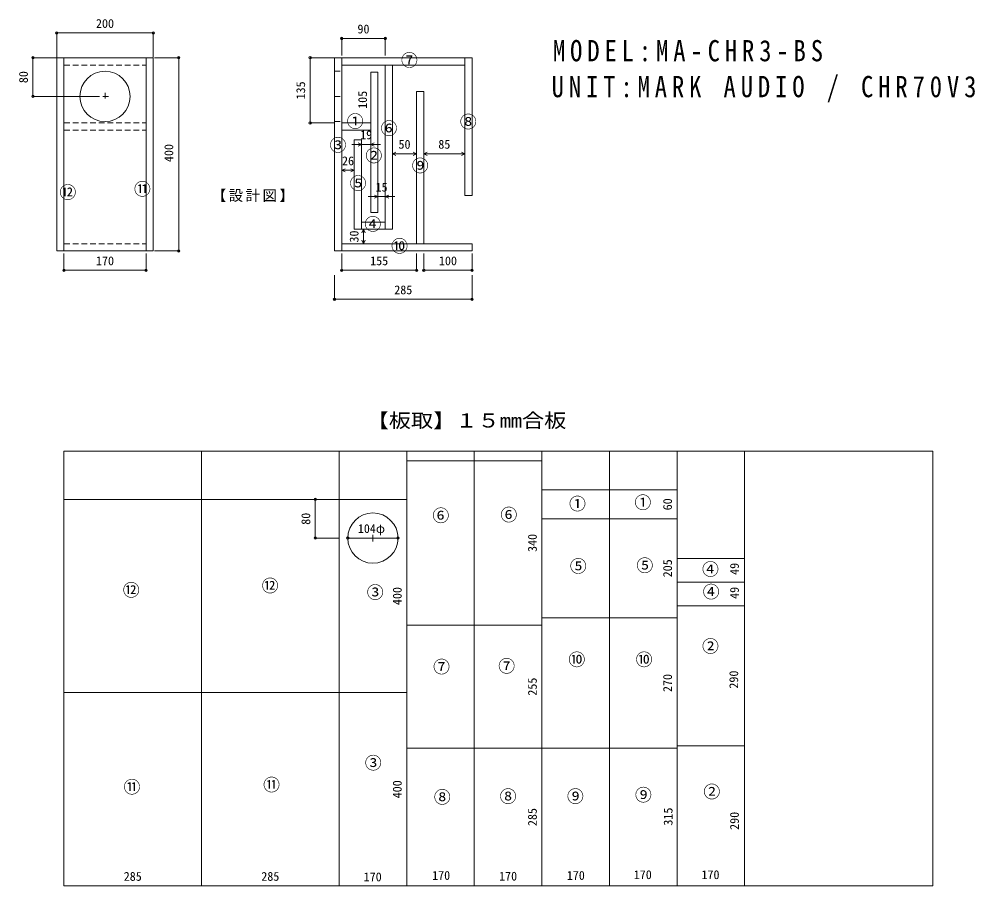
# Model space of a CAD drawing. Units: millimetres, scale not verified. Extents: x -1375 to 605, y -890 to 904.
import ezdxf
from ezdxf.enums import TextEntityAlignment as Align

# ---------------------------------------------------------------- set-up
doc = ezdxf.new("R2010")
doc.units = ezdxf.units.MM
doc.header["$LTSCALE"] = 10
doc.header["$PDMODE"] = 32
doc.header["$PDSIZE"] = 5
doc.linetypes.add('DASHED1', pattern=[1.8, 1.2, -0.6])
doc.layers.add('0-0', color=5, linetype='Continuous', lineweight=18)
doc.styles.add('ＭＳ ゴシック', font='')
doc.styles.add('ＭＳ 明朝', font='')
doc.styles.get('ＭＳ ゴシック').set_extended_font_data('MS Gothic')
doc.styles.get('ＭＳ 明朝').set_extended_font_data('MS Mincho')

msp = doc.modelspace()

# ---------------------------------------------------------------- linework, layer by layer
at = {"layer": '0-0', "lineweight": 9}
for p, q in [((-1097.23, 875.49), (-1297.23, 875.49)), ((-1297.23, 875.49), (-1297.23, 825.49)), ((-1097.23, 875.49), (-1097.23, 825.49)), ((-706.76, 864.08), (-616.76, 864.08)), ((-706.76, 864.08), (-706.76, 829.08)), ((-616.76, 864.08), (-616.76, 829.08)), ((-1346.6, 824.08), (-1346.6, 744.08)), ((-1346.6, 824.08), (-1296.6, 824.08)), ((-1044.61, 824.08), (-1094.61, 824.08)), ((-1044.61, 424.08), (-1044.61, 824.08)), ((-772.2, 824.08), (-772.2, 689.08)), ((-772.2, 824.08), (-722.2, 824.08)), ((-1346.6, 744.08), (-1208.45, 744.08)), ((-772.2, 689.08), (-722.2, 689.08)), ((-626.76, 644.8), (-685.76, 644.8)), ((-665.76, 644.8), (-673.01, 648.18)), ((-665.76, 644.8), (-673.01, 641.41)), ((-646.76, 644.8), (-639.51, 648.18)), ((-646.76, 644.8), (-639.51, 641.41)), ((-601.76, 625.34), (-594.51, 628.72)), ((-601.76, 625.34), (-551.76, 625.34)), ((-601.76, 625.34), (-594.51, 621.96)), ((-551.76, 625.34), (-559.01, 628.72)), ((-551.76, 625.34), (-559.01, 621.96)), ((-536.76, 625.34), (-529.51, 628.72)), ((-536.76, 625.34), (-451.76, 625.34)), ((-536.76, 625.34), (-529.51, 621.96)), ((-451.76, 625.34), (-459.01, 628.72)), ((-451.76, 625.34), (-459.01, 621.96)), ((-706.76, 591.09), (-699.51, 594.47)), ((-680.76, 591.09), (-688.01, 594.47)), ((-706.76, 591.09), (-680.76, 591.09)), ((-706.76, 591.09), (-699.51, 587.71)), ((-680.76, 591.09), (-688.01, 587.71)), ((-596.76, 536.61), (-651.76, 536.61)), ((-631.76, 536.61), (-639.01, 539.99)), ((-631.76, 536.61), (-639.01, 533.23)), ((-616.76, 536.61), (-609.51, 539.99)), ((-616.76, 536.61), (-609.51, 533.23)), ((-661.58, 469.08), (-664.96, 461.83)), ((-661.58, 439.08), (-661.58, 469.08)), ((-661.58, 469.08), (-658.2, 461.83)), ((-661.58, 439.08), (-664.96, 446.33)), ((-661.58, 439.08), (-658.2, 446.33)), ((-1282.23, 384.08), (-1282.23, 419.08)), ((-1112.23, 384.08), (-1112.23, 419.08)), ((-1044.61, 424.08), (-1094.61, 424.08)), ((-706.76, 384.08), (-706.76, 419.08)), ((-551.76, 384.08), (-551.76, 419.08)), ((-536.76, 384.08), (-536.76, 419.08)), ((-436.76, 384.08), (-436.76, 419.08)), ((-1282.23, 384.08), (-1112.23, 384.08)), ((-706.76, 384.08), (-551.76, 384.08)), ((-436.76, 384.08), (-536.76, 384.08)), ((-721.76, 324.01), (-721.76, 374.01)), ((-436.76, 324.01), (-436.76, 374.01)), ((-721.76, 324.01), (-436.76, 324.01)), ((-761.61, -90.32), (-761.61, -170.32)), ((-761.61, -90.32), (-711.61, -90.32)), ((-761.61, -170.32), (-711.61, -170.32)), ((-590.23, -170.32), (-694.23, -170.32))]:
    msp.add_line(p, q, dxfattribs=at)
at = {"layer": '0-0', "color": 7}
for p, q in [((-1297.23, 824.08), (-1112.23, 824.08)), ((-1297.23, 424.08), (-1297.23, 824.08)), ((-1282.23, 424.08), (-1282.23, 824.08)), ((-1112.23, 424.08), (-1112.23, 824.08)), ((-1112.23, 824.08), (-1097.23, 824.08)), ((-1097.23, 424.08), (-1097.23, 824.08)), ((-721.76, 824.08), (-721.76, 424.08)), ((-721.76, 824.08), (-436.76, 824.08)), ((-706.76, 824.08), (-706.76, 424.08)), ((-451.76, 824.08), (-451.76, 539.08)), ((-436.76, 824.08), (-436.76, 539.08)), ((-706.76, 809.08), (-451.76, 809.08)), ((-646.76, 794.08), (-646.76, 504.08)), ((-646.76, 794.08), (-631.76, 794.08)), ((-631.76, 794.08), (-631.76, 504.08)), ((-616.76, 809.08), (-616.76, 469.08)), ((-601.76, 809.08), (-601.76, 469.08)), ((-551.76, 754.08), (-551.76, 439.08)), ((-551.76, 754.08), (-536.76, 754.08)), ((-536.76, 754.08), (-536.76, 439.08)), ((-706.76, 689.08), (-646.76, 689.08)), ((-706.76, 674.08), (-646.76, 674.08)), ((-680.76, 654.08), (-680.76, 469.08)), ((-451.76, 539.08), (-436.76, 539.08)), ((-646.76, 504.08), (-631.76, 504.08)), ((-665.76, 484.08), (-616.76, 484.08)), ((-680.76, 469.08), (-601.76, 469.08)), ((-706.76, 439.08), (-436.76, 439.08)), ((-436.76, 439.08), (-436.76, 424.08)), ((-1297.23, 424.08), (-1097.23, 424.08)), ((-721.76, 424.08), (-436.76, 424.08)), ((-997.23, 9.68), (-997.23, -890.32)), ((-712.23, 9.68), (-712.23, -890.32)), ((-572.23, 9.68), (-572.23, -890.32)), ((-432.23, 9.68), (-432.23, -890.32)), ((-292.23, 9.68), (-292.23, -890.32)), ((-152.23, 9.68), (-152.23, -890.32)), ((-12.23, 9.68), (-12.23, -890.32)), ((127.77, 9.68), (127.77, -890.32)), ((-572.23, -10.32), (-292.23, -10.32)), ((-292.23, -70.32), (-12.23, -70.32)), ((-1282.23, -90.32), (-572.23, -90.32)), ((-292.23, -130.32), (-12.23, -130.32)), ((-648.43, -170.32), (-636.59, -170.32)), ((-642.23, -163.71), (-642.23, -177.63)), ((-12.23, -212.32), (127.77, -212.32)), ((-12.23, -261.32), (127.77, -261.32)), ((-12.23, -310.32), (127.77, -310.32)), ((-292.23, -335.32), (-12.23, -335.32)), ((-572.23, -350.32), (-292.23, -350.32)), ((-1282.23, -490.32), (-572.23, -490.32)), ((-572.23, -605.32), (-12.23, -605.32)), ((-12.23, -600.32), (127.77, -600.32))]:
    msp.add_line(p, q, dxfattribs=at)
at = {"layer": '0-0', "color": 7, "linetype": 'DASHED1'}
for p, q in [((-1282.23, 809.08), (-1112.23, 809.08)), ((-721.76, 796.08), (-706.76, 796.08)), ((-1202.11, 744.08), (-1188.67, 744.08)), ((-1197.23, 751.59), (-1197.23, 737.5)), ((-721.76, 744.08), (-706.76, 744.08)), ((-1282.23, 689.08), (-1112.23, 689.08)), ((-1282.23, 674.08), (-1112.23, 674.08)), ((-721.76, 692.08), (-706.76, 692.08)), ((-1282.23, 439.08), (-1112.23, 439.08))]:
    msp.add_line(p, q, dxfattribs=at)
at = {"layer": '0-0', "color": 7}
msp.add_lwpolyline([(-680.76, 654.08), (-665.76, 654.08), (-665.76, 469.08)], dxfattribs=at)
msp.add_lwpolyline([(-1282.23, -890.32), (517.77, -890.32), (517.77, 9.68), (-1282.23, 9.68)], close=True, dxfattribs=at)
for centre in [(-1197.23, 744.08), (-642.23, -170.32)]:
    msp.add_circle(centre, 52, dxfattribs=at)
at = {"layer": '0-0'}
for p in [(-1297.23, 875.49), (-1097.23, 875.49), (-706.76, 864.08), (-616.76, 864.08), (-1346.6, 824.08), (-1044.61, 824.08), (-772.2, 824.08), (-1346.6, 744.08), (-772.2, 689.08), (-1044.61, 424.08), (-1282.23, 384.08), (-1112.23, 384.08), (-706.76, 384.08), (-551.76, 384.08), (-536.76, 384.08), (-436.76, 384.08), (-721.76, 324.01), (-436.76, 324.01), (-761.61, -90.32), (-761.61, -170.32), (-694.23, -170.32), (-590.23, -170.32)]:
    msp.add_point(p, dxfattribs=at)

# ---------------------------------------------------------------- texts
for s, style, p in [('200', 'ＭＳ ゴシック', (-1215.98, 880.49)), ('90', 'ＭＳ 明朝', (-674.26, 869.08)), ('19', 'ＭＳ 明朝', (-668.76, 649.8)), ('50', 'ＭＳ 明朝', (-589.26, 630.34)), ('85', 'ＭＳ 明朝', (-506.76, 630.34)), ('26', 'ＭＳ 明朝', (-706.26, 596.09)), ('15', 'ＭＳ 明朝', (-636.76, 541.61)), ('170', 'ＭＳ 明朝', (-1215.98, 389.08)), ('155', 'ＭＳ 明朝', (-648.01, 389.08)), ('100', 'ＭＳ 明朝', (-505.51, 389.08)), ('285', 'ＭＳ ゴシック', (-598.01, 329.01)), ('104φ', 'ＭＳ ゴシック', (-673.48, -165.32)), ('285', 'ＭＳ 明朝', (-1158.48, -885.32)), ('285', 'ＭＳ 明朝', (-873.48, -885.32)), ('170', 'ＭＳ 明朝', (-661.38, -886.34)), ('170', 'ＭＳ 明朝', (-519.62, -883.32)), ('170', 'ＭＳ 明朝', (-380.87, -884.83)), ('170', 'ＭＳ 明朝', (-240.62, -883.32)), ('170', 'ＭＳ 明朝', (-101.87, -881.81)), ('170', 'ＭＳ 明朝', (38.38, -881.81))]:
    msp.add_text(s, height=18.33, dxfattribs=dict(at, style=style)).set_placement(p, align=Align.BOTTOM_LEFT)
at = {"layer": '0-0', "color": 1, "style": 'ＭＳ 明朝'}
for s, p in [('⑦', (-584.2, 798.57)), ('①', (-696.47, 672.09)), ('⑥', (-626.45, 657.51)), ('⑧', (-462.22, 671.14)), ('③', (-732.08, 622.75)), ('②', (-657.8, 600.94)), ('⑨', (-561.91, 580.22)), ('⑤', (-690.51, 543.7)), ('⑫', (-1291.78, 525.05)), ('⑪', (-1137.36, 531.79)), ('④', (-659.85, 459.2)), ('⑩', (-604.52, 413.72)), ('①', (-235.96, -119.82)), ('①', (-100.46, -117.05)), ('⑥', (-519.05, -144.1)), ('⑥', (-378.19, -142.61)), ('⑤', (-234.33, -249)), ('⑤', (-96.46, -247.5)), ('④', (39.5, -255.31)), ('⑫', (-872.71, -289.46)), ('⑫', (-1160.43, -298.45)), ('③', (-655.01, -303.07)), ('④', (40.96, -302.1)), ('②', (39.5, -414.7)), ('⑩', (-237.32, -442.32)), ('⑩', (-97.96, -442.32)), ('⑦', (-517.55, -457.3)), ('⑦', (-382.68, -455.8)), ('③', (-659.06, -656.3)), ('⑪', (-1158.93, -706.06)), ('⑪', (-869.71, -701.56)), ('⑧', (-516.05, -727.04)), ('⑧', (-379.69, -725.54)), ('⑨', (-240.32, -725.54)), ('⑨', (-99.46, -722.54)), ('②', (42.42, -715.93))]:
    msp.add_text(s, height=25.66, dxfattribs=at).set_placement(p, align=Align.BOTTOM_LEFT)
at = {"layer": '0-0'}
for s, style, p in [('80', 'ＭＳ ゴシック', (-1351.6, 771.58)), ('135', 'ＭＳ ゴシック', (-777.2, 737.83)), ('105', 'ＭＳ 明朝', (-648.95, 718.3)), ('400', 'ＭＳ ゴシック', (-1050.51, 608.11)), ('30', 'ＭＳ 明朝', (-666.58, 441.58)), ('60', 'ＭＳ 明朝', (-17.23, -112.82)), ('80', 'ＭＳ ゴシック', (-766.61, -142.82)), ('340', 'ＭＳ 明朝', (-297.23, -199.07)), ('205', 'ＭＳ 明朝', (-17.23, -251.57)), ('49', 'ＭＳ 明朝', (121.38, -246.53)), ('400', 'ＭＳ 明朝', (-577.23, -309.07)), ('49', 'ＭＳ 明朝', (121.38, -296.25)), ('270', 'ＭＳ 明朝', (-17.23, -489.07)), ('290', 'ＭＳ 明朝', (119.92, -481.96)), ('255', 'ＭＳ 明朝', (-297.23, -496.57)), ('400', 'ＭＳ 明朝', (-577.23, -709.07)), ('285', 'ＭＳ 明朝', (-297.23, -766.57)), ('315', 'ＭＳ 明朝', (-16.07, -765.65)), ('290', 'ＭＳ 明朝', (121.38, -774.42))]:
    msp.add_text(s, height=18.33, rotation=90, dxfattribs=dict(at, style=style)).set_placement(p, align=Align.BOTTOM_LEFT)
at = {"layer": '0-0', "color": 7, "style": 'ＭＳ 明朝', "width": 1.15}
msp.add_text('【板取】１５mm合板', height=29.33, dxfattribs=at).set_placement((-655.39, 49.78), align=Align.BOTTOM_LEFT)
at = {"layer": '0-0', "color": 7, "attachment_point": 7, "style": 'ＭＳ 明朝'}
for s, insert, char_height in [('\\T1.4;\\W0.85;MODEL:MA-CHR3-BS', (-269.3, 816.06), 43.99), ('\\T1.4;\\W0.85;UNIT:MARK\\~AUDIO\\~/\\~CHR70V3', (-272.02, 731.74), 43.99), ('\\T1.17;【設計図】', (-976.17, 525.42), 21.99)]:
    msp.add_mtext(s, dxfattribs=dict(at, insert=insert, char_height=char_height))

doc.saveas('drawing.dxf')
